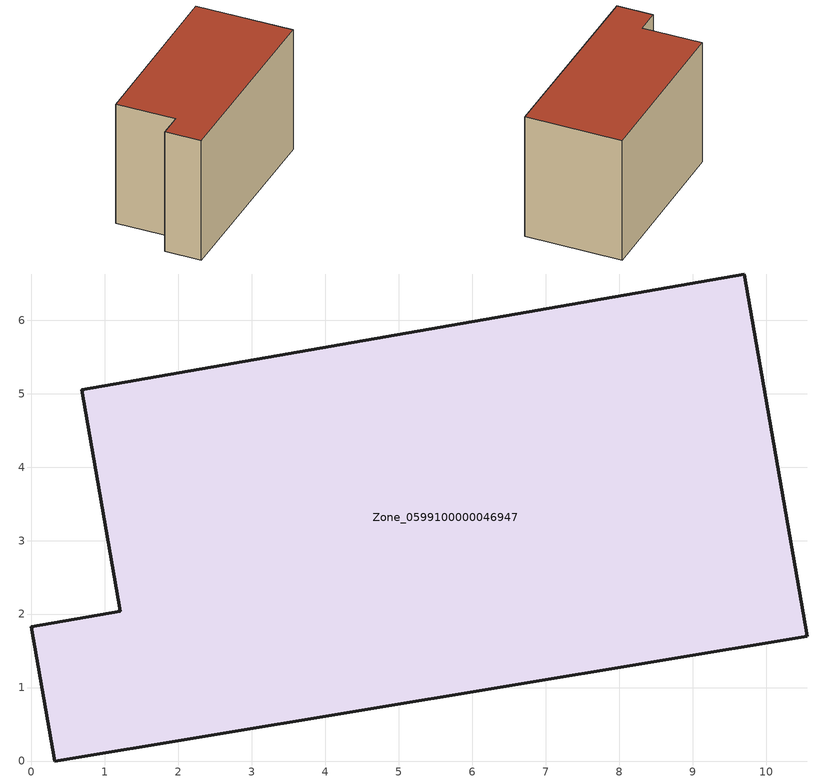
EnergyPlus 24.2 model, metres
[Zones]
Zone_0599100000046947
 floor ground (C_G): 0,1.83 1.21,2.04 0.69,5.05 9.71,6.63 10.56,1.7 0.32,0 z0
 wall outside (C_F): 1.21,2.04 0,1.83 0.32,0 10.56,1.7 9.71,6.63 0.69,5.05 1.21,2.04 z0:6.65
 roof outside (C_R): 9.71,6.63 0.69,5.05 1.21,2.04 0,1.83 0.32,0 10.56,1.7 z6.65
[BUILDING]
Pand.0599100000046947: North Axis=0; Terrain=City; Loads Convergence Tolerance Value=0.04; Temperature Convergence Tolerance Value=0.4; Solar Distribution=FullExterior; Maximum Number of Warmup Days=25; Minimum Number of Warmup Days=1
[Site:Location]
Rotterdam.The.Hague.AP_ZH_NLD Design_Conditions: Latitude=51.96; Longitude=4.45; Time Zone=1; Elevation=-4.5
[SITE:GROUNDTEMPERATURE:BUILDINGSURFACE]
18, 18, 18, 18, 18, 18, 18, 18, 18, 18, 18, 18
[MATERIAL] Thermal Absorptance=0.9; Solar Absorptance=0.7; Visible Absorptance=0.7
Name | Roughness | Thickness | Conductivity | Density | Specific Heat
G.TI.1946 | MediumSmooth | 0.15 | 1 | 540 | 1210
F.TI.1946 | Rough | 0.3 | 0.857143 | 1920 | 840
R.TI.1946 | MediumRough | 0.2 | 0.1 | 1500 | 1000
[CONSTRUCTION]
C_G: G.TI.1946
C_F: F.TI.1946
C_R: R.TI.1946
[ZONE]
Zone_0599100000046947: Type=1; Multiplier=1; Ceiling Height=Autocalculate; Volume=Autocalculate; Floor Area=autocalculate; Part of Total Floor Area=Yes
[ZONEINFILTRATION:DESIGNFLOWRATE]
Infil_Zone_0599100000046947: Zone or ZoneList or Space or SpaceList=Zone_0599100000046947; Schedule=AlwaysOn; Design Flow Rate Calculation Method=Flow/Area; Flow Rate per Floor Area=0.003; Constant Term Coefficient=1; Temperature Term Coefficient=0; Velocity Term Coefficient=0; Velocity Squared Term Coefficient=0
[HVACTEMPLATE:ZONE:IDEALLOADSAIRSYSTEM]
Zone_0599100000046947: Maximum Heating Supply Air Temperature=50; Minimum Cooling Supply Air Temperature=13; Maximum Heating Supply Air Humidity Ratio=0.0156; Minimum Cooling Supply Air Humidity Ratio=0.0077; Heating Limit=NoLimit; Cooling Limit=NoLimit; Dehumidification Control Type=ConstantSensibleHeatRatio; Cooling Sensible Heat Ratio=0.7; Dehumidification Setpoint=60; Humidification Control Type=None; Humidification Setpoint=30; Outdoor Air Method=None; Outdoor Air Flow Rate per Person=0.00944; Outdoor Air Flow Rate per Zone Floor Area=0; Outdoor Air Flow Rate per Zone=0; Demand Controlled Ventilation Type=None; Outdoor Air Economizer Type=NoEconomizer; Heat Recovery Type=None; Sensible Heat Recovery Effectiveness=0.7; Latent Heat Recovery Effectiveness=0.65
[ZONECONTROL:THERMOSTAT]
ThermostatControl_Zone_0599100000046947: Zone or ZoneList=Zone_0599100000046947; Control Type Schedule=DualSetpointControlType; Control 1=Thermostat_Zone_0599100000046947; Temperature Difference Between Cutout And Setpoint=0
[THERMOSTATSETPOINT:DUALSETPOINT]
Thermostat_Zone_0599100000046947: Heating Setpoint Temperature Schedule=HeatingSetpoint_Zone_0599100000046947; Cooling Setpoint Temperature Schedule=CoolingSetpoint_Zone_0599100000046947
[SCHEDULE:COMPACT]
HeatingSetpoint_Zone_0599100000046947: Through: 12/31, For: AllDays, Until: 24:00, 21
CoolingSetpoint_Zone_0599100000046947: Through: 12/31, For: AllDays, Until: 24:00, 24
DualSetpointControlType: Through: 12/31, For: AllDays, Until: 24:00, 4
AlwaysOn: Through: 12/31, For: AllDays, Until: 24:00, 1
